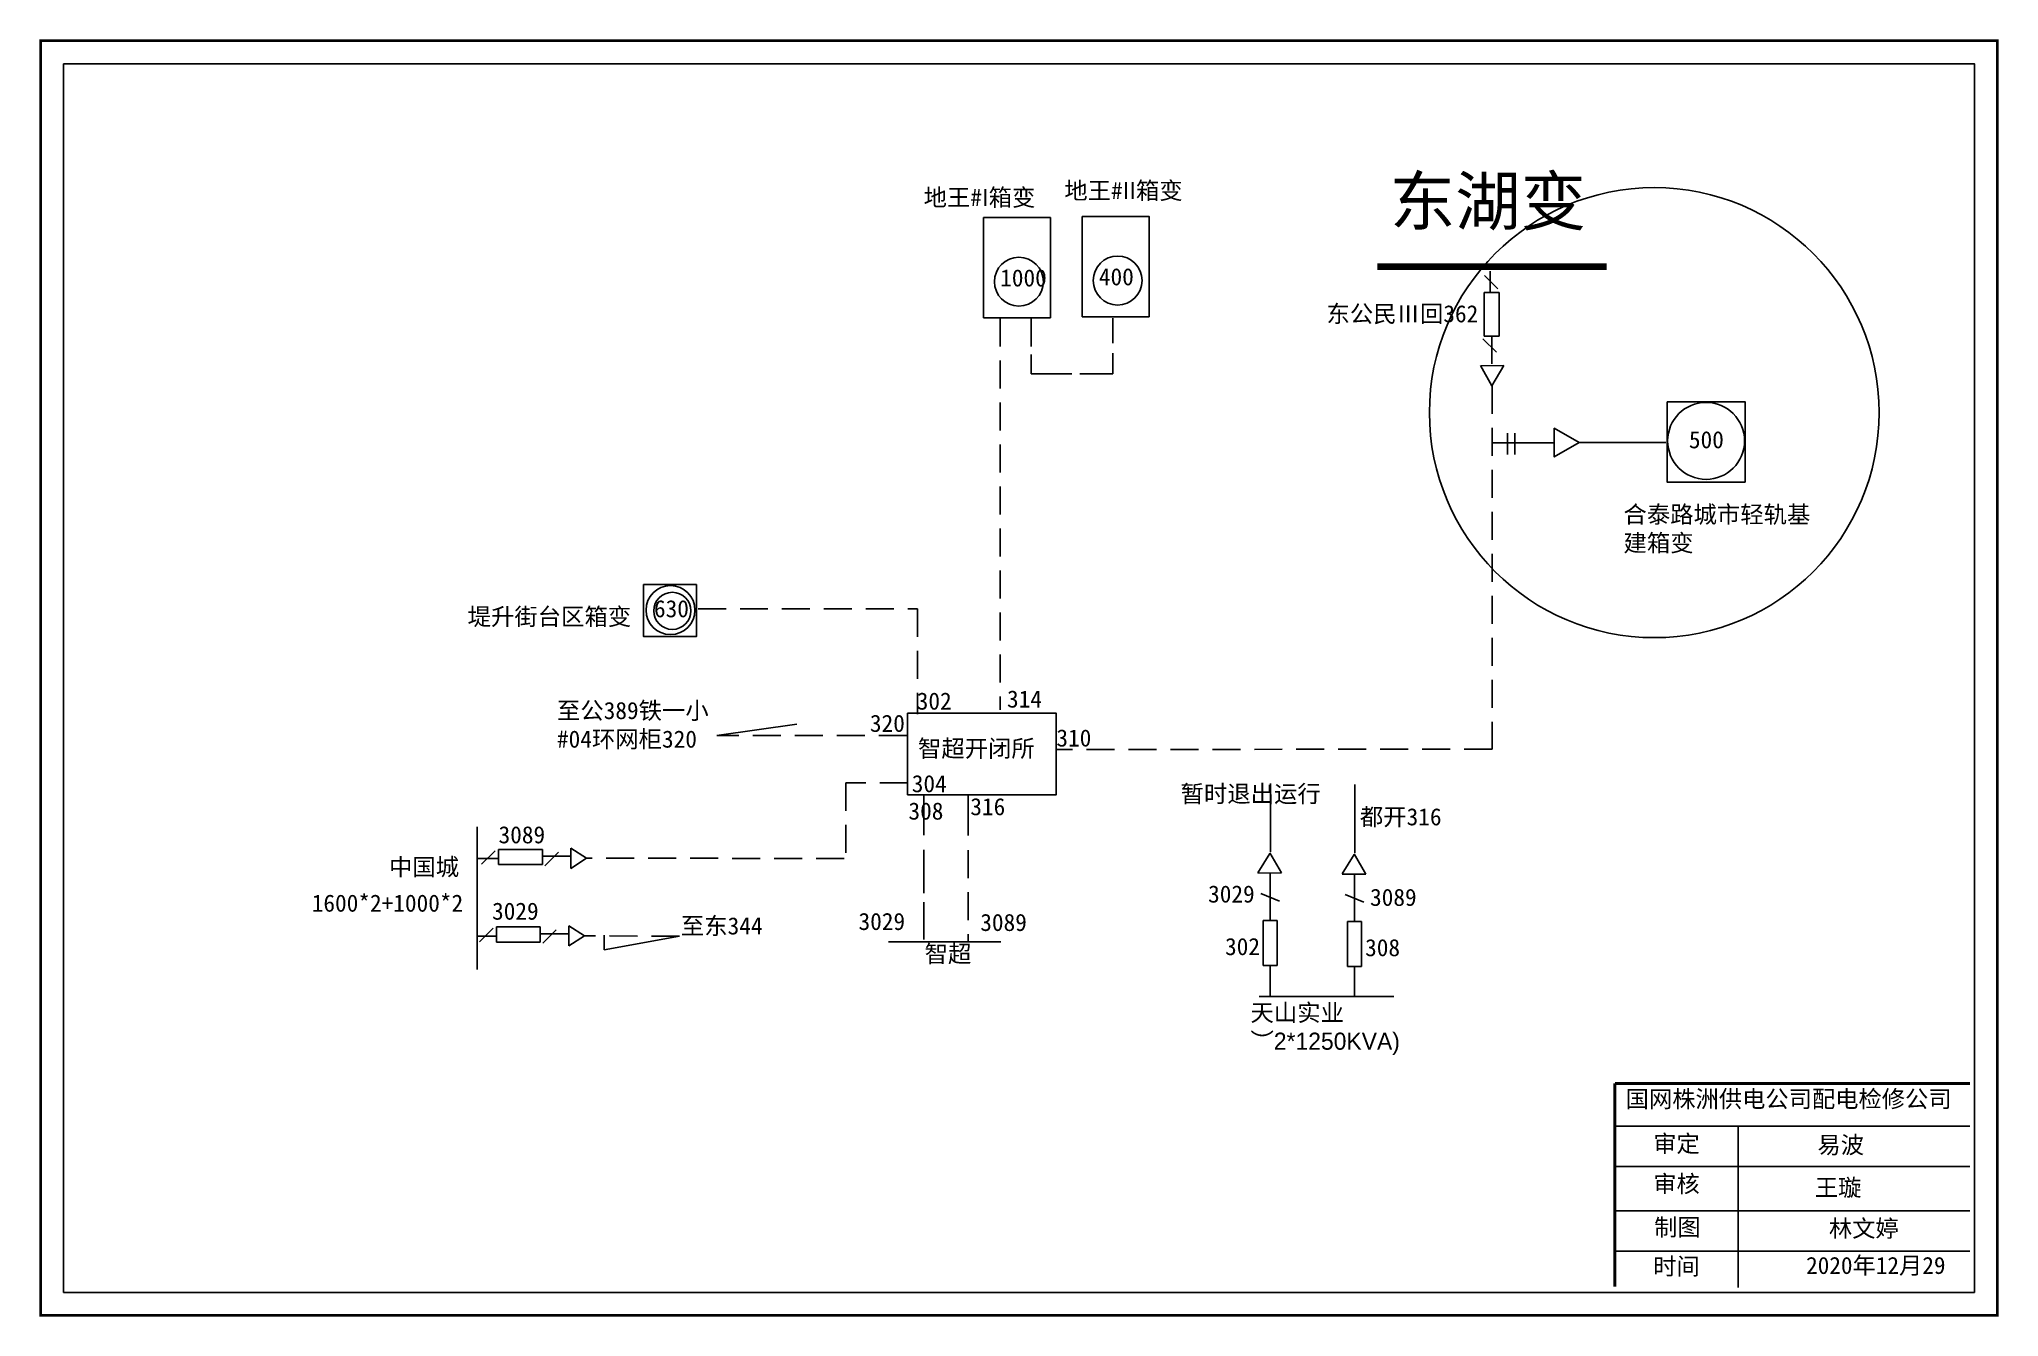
# Model space of a CAD drawing. Extents: x -2 to 342, y -1 to 223.
import ezdxf

# ---------------------------------------------------------------- set-up
doc = ezdxf.new("R2010")
doc.units = 0
doc.header["$LTSCALE"] = 0.774411
doc.linetypes.add('ACAD_ISO02W100', pattern=[15, 12, -3])
doc.linetypes.add('DASHED2', pattern=[9.525, 6.35, -3.175])
doc.layers.get('0').update_dxf_attribs({"linetype": 'CONTINUOUS'})
doc.styles.get("Standard").update_dxf_attribs({"font": '', "height": 2.5})
doc.styles.add('字体', font='', dxfattribs={"height": 2.5})
doc.styles.get('Standard').set_extended_font_data('SimSun')
doc.styles.get('字体').set_extended_font_data('SimSun')

msp = doc.modelspace()

# ---------------------------------------------------------------- linework, layer by layer
at = {"color": 7, "linetype": 'ACAD_ISO02W100'}
for p, q in [((252.98, 179.02), (252.98, 182.74)), ((251.92, 171.31), (251.92, 179.02)), ((251.92, 179.02), (254.58, 179.02)), ((254.58, 179.02), (254.58, 171.31)), ((254.58, 171.31), (251.92, 171.31))]:
    msp.add_line(p, q, dxfattribs=at)
at = {"color": 7, "linetype": 'Continuous'}
for p, q in [((254.35, 179.62), (251.97, 182)), ((254.09, 168.5), (251.7, 170.88)), ((253.27, 171.22), (253.27, 166.46)), ((253.29, 162.61), (251.32, 166.17)), ((251.37, 166.14), (255.4, 166.17)), ((255.4, 166.17), (253.29, 162.61)), ((213.1, 68.66), (215.55, 68.66)), ((213.1, 60.78), (213.1, 68.66)), ((215.55, 68.66), (215.55, 60.78)), ((227.91, 68.47), (230.36, 68.47)), ((227.91, 60.59), (227.91, 68.47)), ((230.36, 68.47), (230.36, 60.59)), ((215.55, 60.78), (213.1, 60.78)), ((230.36, 60.59), (227.91, 60.59))]:
    msp.add_line(p, q, dxfattribs=at)
at = {"linetype": 'DASHED2'}
for p, q in [((166.84, 174.42), (166.84, 105.65)), ((113.75, 123.39), (152.35, 123.39)), ((152.35, 123.39), (152.35, 104.93)), ((150.42, 101.16), (117.06, 101.16)), ((150.62, 92.85), (139.74, 92.85)), ((139.74, 92.85), (139.74, 79.6)), ((139.41, 79.56), (94.14, 79.61)), ((161.22, 81.03), (161.22, 64.94)), ((110.5, 65.89), (93.77, 65.98))]:
    msp.add_line(p, q, dxfattribs=at)
at = {"linetype": 'Continuous'}
for p, q in [((172.3, 174.5), (172.3, 169.52)), ((186.66, 170.12), (186.66, 174.5)), ((172.3, 168.12), (172.3, 164.73)), ((186.66, 164.73), (186.66, 168.32)), ((172.3, 164.73), (179.48, 164.73)), ((180.87, 164.73), (186.66, 164.73)), ((264.14, 152.61), (253.34, 152.61)), ((256.07, 154.31), (256.07, 150.54)), ((257.31, 154.31), (257.31, 150.54)), ((283.9, 152.65), (268.61, 152.65)), ((117.06, 101.16), (131.14, 103.14)), ((153.42, 90.81), (153.42, 83.63)), ((161.22, 90.8), (161.22, 83.62)), ((214.37, 92.73), (214.37, 80.75)), ((229.18, 92.54), (229.18, 80.56)), ((74.95, 85.13), (74.95, 60.06)), ((78.08, 80.92), (75.7, 78.54)), ((86.48, 79.94), (91.24, 79.94)), ((89.2, 80.66), (86.82, 78.27)), ((94.14, 79.59), (91.39, 81.37)), ((91.39, 81.37), (91.39, 77.81)), ((91.39, 77.81), (94.14, 79.59)), ((153.42, 81.05), (153.42, 73.48)), ((214.34, 76.88), (214.34, 68.59)), ((229.15, 76.69), (229.15, 68.4)), ((212.7, 73.39), (215.98, 72.08)), ((227.52, 73.2), (230.79, 71.89)), ((153.42, 71.89), (153.42, 65.34)), ((77.72, 67.3), (75.33, 64.91)), ((86.11, 66.31), (90.87, 66.31)), ((88.83, 67.03), (86.45, 64.65)), ((91.02, 67.74), (91.02, 64.19)), ((93.77, 65.97), (91.02, 67.74)), ((91.02, 64.19), (93.77, 65.97)), ((97.26, 63.53), (97.27, 66.07)), ((110.5, 65.89), (97.26, 63.53)), ((147.24, 64.94), (166.96, 64.94)), ((214.31, 60.81), (214.31, 55.46)), ((229.12, 60.61), (229.12, 55.27)), ((212.39, 55.33), (236.05, 55.33)), ((274.96, 32.52), (337.32, 32.52)), ((296.6, 32.51), (296.6, 4.18)), ((274.96, 25.42), (337.32, 25.42)), ((274.96, 17.67), (337.32, 17.67)), ((274.96, 10.56), (337.32, 10.56))]:
    msp.add_line(p, q, dxfattribs=at)
at = {"color": 7, "linetype": 'DASHED2'}
for p, q in [((253.37, 162.58), (253.37, 98.78)), ((253.34, 98.78), (176.75, 98.69)), ((214.28, 80.45), (212.17, 77.05)), ((216.31, 77.02), (214.27, 80.54)), ((229.09, 80.26), (226.98, 76.86)), ((231.12, 76.83), (229.08, 80.35)), ((212.14, 77), (216.31, 77.02)), ((226.95, 76.81), (231.12, 76.83))]:
    msp.add_line(p, q, dxfattribs=at)
at = {"linetype": 'ACAD_ISO02W100'}
for p, q in [((78.68, 79.55), (74.96, 79.55)), ((78.31, 65.92), (74.95, 65.92))]:
    msp.add_line(p, q, dxfattribs=at)
at = {"linetype": 'Continuous', "const_width": 0.5}
msp.add_lwpolyline([(-1.82, 223.25), (342.16, 223.25), (342.16, -0.72), (-1.82, -0.72)], close=True, dxfattribs=at)
at = {"linetype": 'Continuous'}
for points in [[(2.23, 219.2), (338.11, 219.2), (338.11, 3.33), (2.23, 3.33)], [(163.93, 192.16), (175.68, 192.16), (175.68, 174.55), (163.93, 174.55)], [(181.28, 192.36), (193.03, 192.36), (193.03, 174.75), (181.28, 174.75)], [(284.08, 159.79), (297.81, 159.79), (297.81, 145.69), (284.08, 145.69)], [(268.62, 152.62), (264.25, 155.14), (264.25, 150.1)], [(104.19, 127.69), (113.46, 127.69), (113.46, 118.55), (104.19, 118.55)], [(150.59, 105.06), (176.73, 105.06), (176.73, 90.75), (150.59, 90.75)]]:
    msp.add_lwpolyline(points, close=True, dxfattribs=at)
for points, const_width in [([(233.14, 183.54), (273.5, 183.54)], 1.2), ([(274.92, 40.03), (274.92, 4.3)], 0.5), ([(274.96, 40.03), (337.32, 40.03)], 0.5)]:
    msp.add_lwpolyline(points, dxfattribs=dict(at, const_width=const_width))
at = {"linetype": 'ACAD_ISO02W100'}
for points in [[(86.39, 81.15), (86.39, 78.49), (78.68, 78.49), (78.68, 81.15)], [(86.02, 67.52), (86.02, 64.86), (78.31, 64.86), (78.31, 67.52)]]:
    msp.add_lwpolyline(points, close=True, dxfattribs=at)
at = {"color": 1, "linetype": 'Continuous'}
msp.add_circle((281.84, 157.89), 39.53, dxfattribs=at)
at = {"color": 7, "linetype": 'Continuous'}
for centre, radius in [((170.15, 180.9), 4.3), ((187.51, 181.1), 4.3), ((108.91, 123.2), 4.3), ((109.23, 123.06), 3.26)]:
    msp.add_circle(centre, radius, dxfattribs=at)
at = {"linetype": 'Continuous'}
msp.add_circle((290.95, 152.93), 6.76, dxfattribs=at)

# ---------------------------------------------------------------- texts
at = {"color": 7, "linetype": 'Continuous'}
msp.add_text('堤升街台区箱变', height=3.011, dxfattribs=at).set_placement((73.25, 120.55))
at = {"color": 7, "linetype": 'Continuous', "style": '字体'}
for s, p in [('302', (152.19, 105.71)), ('320', (143.96, 101.8)), ('304', (151.32, 91.2)), ('316', (161.61, 87.16)), ('暂时退出运行', (198.57, 89.42)), ('308', (150.74, 86.39)), ('3029', (203.41, 71.81)), ('3089', (231.88, 71.23)), ('3029', (141.96, 66.99)), ('3089', (163.36, 66.82)), ('302', (206.39, 62.58)), ('308', (231.01, 62.39))]:
    msp.add_text(s, height=3.011, dxfattribs=at).set_placement(p)
at = {"color": 0, "linetype": 'Continuous', "style": '字体'}
msp.add_text('310', height=3.011, dxfattribs=at).set_placement((176.74, 99.23))
at = {"color": 7, "linetype": 'Continuous', "insert": (235.35, 199.28), "char_height": 8.43, "width": 159.2774, "attachment_point": 1, "style": '字体'}
msp.add_mtext('东湖变', dxfattribs=at)
at = {"linetype": 'Continuous', "attachment_point": 1, "style": '字体'}
for s, insert, char_height, width in [('地王#{\\fArial|b0|i0|c0|p32;I}箱变', (153.4, 197.21), 3.0106, 34.6764), ('地王#{\\fArial|b0|i0|c0|p32;II}箱变', (178.13, 198.41), 3.0106, 34.6764), ('东公民Ⅲ回362', (224.22, 176.77), 3.011, 54.2796), ('合泰路城市轻轨基建箱变', (276.43, 141.52), 3.0106, 34.6764), ('\\pt6.25;{\\C7;至公389铁一小\\P#04环网柜320}', (88.95, 107.06), 3.0106, 36.4889), ('314', (168.06, 109.08), 3.011, 34.6764), ('{\\fSimSun|b0|i0|c134|p2;智超开闭所}', (152.41, 100.4), 3.0106, 34.6764), ('都开316', (230.09, 88.39), 3.011, 34.6764), ('3089', (78.68, 85.23), 3.011, 36.4889), ('中国城', (59.42, 79.58), 3.011, 36.4889), ('1600*2+1000*2', (45.84, 73.22), 3.0106, 36.4889), ('3029', (77.54, 71.81), 3.011, 36.4889), ('{\\fSimSun|b0|i0|c134|p2;至东344}', (110.73, 69.22), 3.0106, 36.4889), ('智超', (153.58, 64.32), 3.011, 34.6764), ('天山实业{\\f@\uffbfﾬￌﾣﾤ_GB2312|b0|i0|c134|p49;       （2*1250KVA)}', (210.86, 53.98), 3.0106, 34.6764), ('国网株洲供电公司配电检修公司', (276.82, 38.82), 3, 82.0179), ('审定', (281.66, 30.96), 3, 23.4615), ('易波', (310.53, 30.74), 3, 23.4615), ('审核', (281.66, 23.9), 3, 23.4615), ('王璇', (310.06, 23.25), 3, 33.0539), ('制图', (281.82, 16.28), 3, 23.4615), ('林文婷', (312.54, 16.05), 3, 60.45), ('时间', (281.66, 9.4), 3, 23.4615), ('2020年12月29', (308.53, 9.56), 3, 29.9556)]:
    msp.add_mtext(s, dxfattribs=dict(at, insert=insert, char_height=char_height, width=width))
at = {"linetype": 'DASHED2', "char_height": 3.011, "width": 7.5381, "attachment_point": 1}
for s, insert in [('1000', (166.86, 183.07)), ('400', (184.21, 183.27)), ('500', (287.93, 154.64)), ('630', (106, 124.95))]:
    msp.add_mtext(s, dxfattribs=dict(at, insert=insert))

doc.saveas('drawing.dxf')
